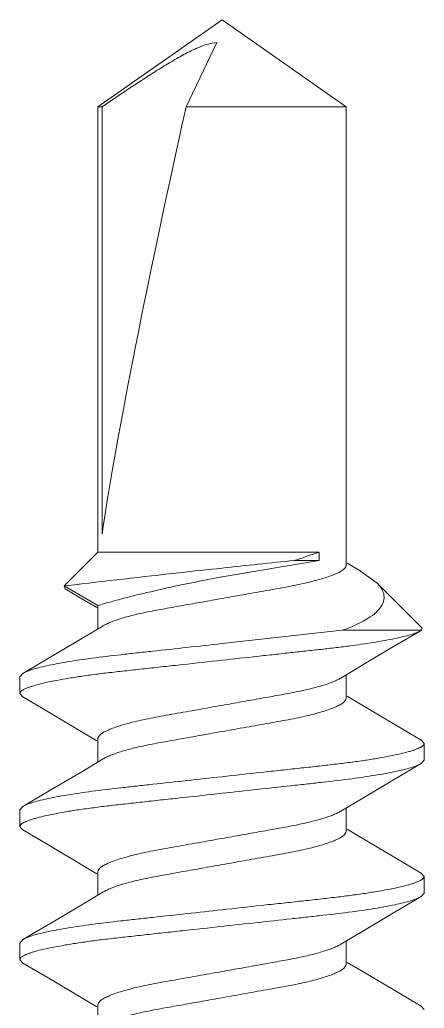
# Model space of a CAD drawing. Header units: inches. Extents: x 8 to 28, y 8.2 to 13.5.
# Drawn here: x 26.8236 to 27.0136, y 13.0394 to 13.5036 of the extents above; entities that cross this region are included whole.
import ezdxf

# ---------------------------------------------------------------- set-up
doc = ezdxf.new("R2010")
doc.units = ezdxf.units.IN
doc.header["$MEASUREMENT"] = 0
doc.layers.get('0').update_dxf_attribs({"true_color": 0xc2ced6})
doc.layers.add('SHADE-BRACKET', color=7, linetype='Continuous', lineweight=30)
doc.layers.add('SHADE-BRACKET_SCREW', color=7, linetype='Continuous', lineweight=5)

# ---------------------------------------------------------------- blocks, each defined once
blk = doc.blocks.new('SCREW3-085603')
at = {"layer": 'SHADE-BRACKET_SCREW'}
for p, q in [((26.91858, 13.50357), (26.8603, 13.46276)), ((26.91858, 13.50357), (26.97686, 13.46276)), ((26.90168, 13.46276), (26.9161, 13.49293)), ((26.8603, 13.46276), (26.8603, 13.25357)), ((26.86226, 13.46276), (26.8603, 13.46276)), ((26.86226, 13.46276), (26.86226, 13.26199)), ((26.97686, 13.46276), (26.90168, 13.46276)), ((26.97686, 13.46276), (26.97686, 13.24742)), ((26.8603, 13.25357), (26.84438, 13.23766)), ((26.8603, 13.25357), (26.96429, 13.25357)), ((26.96429, 13.25357), (26.96429, 13.24967)), ((26.96429, 13.24967), (26.91858, 13.24195)), ((26.95254, 13.24967), (26.96429, 13.24967)), ((26.98377, 13.24457), (26.97743, 13.24837)), ((26.98371, 13.24465), (26.99141, 13.23902)), ((26.84438, 13.23766), (26.84613, 13.23787)), ((26.84492, 13.23633), (26.84438, 13.23766)), ((26.84438, 13.23766), (26.8603, 13.22847)), ((26.84492, 13.23633), (26.85281, 13.23165)), ((26.99141, 13.23902), (27.01258, 13.21785)), ((26.85281, 13.23165), (26.85972, 13.2275)), ((26.8603, 13.22847), (26.8603, 13.21749)), ((26.86279, 13.21898), (26.85274, 13.21296)), ((26.91858, 13.2106), (26.97502, 13.21685)), ((27.01226, 13.21685), (26.97502, 13.21685)), ((26.99917, 13.20919), (27.01215, 13.21682)), ((27.01226, 13.21685), (27.01215, 13.21678)), ((27.01225, 13.21685), (27.01258, 13.21785)), ((26.85274, 13.21296), (26.83823, 13.20436)), ((26.98467, 13.20059), (26.99917, 13.20919)), ((26.83823, 13.20436), (26.825, 13.19658)), ((26.97437, 13.19441), (26.98467, 13.20059)), ((26.82358, 13.19497), (26.825, 13.19661)), ((26.82358, 13.18717), (26.82358, 13.19497)), ((26.97686, 13.19591), (26.97686, 13.18492)), ((26.82358, 13.18717), (26.825, 13.18553)), ((26.825, 13.18557), (26.83798, 13.17794)), ((26.98442, 13.18171), (26.97744, 13.18589)), ((26.99893, 13.17311), (26.98442, 13.18171)), ((26.83798, 13.17794), (26.85249, 13.16934)), ((27.01215, 13.16533), (26.99893, 13.17311)), ((26.85249, 13.16934), (26.85972, 13.165)), ((26.8603, 13.16597), (26.8603, 13.15499)), ((27.01358, 13.16372), (27.01215, 13.16536)), ((27.01358, 13.16372), (27.01358, 13.15592)), ((26.86279, 13.15648), (26.85274, 13.15046)), ((27.01358, 13.15592), (27.01215, 13.15428)), ((26.99917, 13.14669), (27.01215, 13.15432)), ((26.85274, 13.15046), (26.83823, 13.14186)), ((26.98467, 13.13809), (26.99917, 13.14669)), ((26.83823, 13.14186), (26.825, 13.13408)), ((26.97437, 13.13191), (26.98467, 13.13809)), ((26.82358, 13.13247), (26.825, 13.13411)), ((26.82358, 13.12467), (26.82358, 13.13247)), ((26.97686, 13.13341), (26.97686, 13.12242)), ((26.82358, 13.12467), (26.825, 13.12303)), ((26.98442, 13.11921), (26.97744, 13.12339)), ((26.825, 13.12307), (26.83798, 13.11544)), ((26.99893, 13.11061), (26.98442, 13.11921)), ((26.83798, 13.11544), (26.85249, 13.10684)), ((27.01215, 13.10283), (26.99893, 13.11061)), ((26.85249, 13.10684), (26.85972, 13.1025)), ((26.8603, 13.10347), (26.8603, 13.09249)), ((27.01358, 13.10122), (27.01215, 13.10286)), ((27.01358, 13.10122), (27.01358, 13.09342)), ((26.86279, 13.09398), (26.85274, 13.08796)), ((26.99917, 13.08419), (27.01215, 13.09182)), ((27.01358, 13.09342), (27.01215, 13.09178)), ((26.85274, 13.08796), (26.83823, 13.07936)), ((26.98467, 13.07559), (26.99917, 13.08419)), ((26.83823, 13.07936), (26.825, 13.07158)), ((26.97437, 13.06941), (26.98467, 13.07559)), ((26.82358, 13.06997), (26.825, 13.07161)), ((26.82358, 13.06217), (26.82358, 13.06997)), ((26.97686, 13.07091), (26.97686, 13.05992)), ((26.82358, 13.06217), (26.825, 13.06053)), ((26.825, 13.06057), (26.83798, 13.05294)), ((26.98442, 13.05671), (26.97744, 13.06089)), ((26.99893, 13.04811), (26.98442, 13.05671)), ((26.83798, 13.05294), (26.85249, 13.04434)), ((26.85249, 13.04434), (26.85972, 13.04)), ((27.01215, 13.04033), (26.99893, 13.04811)), ((26.8603, 13.04097), (26.8603, 13.02999)), ((27.01358, 13.03872), (27.01215, 13.04036))]:
    blk.add_line(p, q, dxfattribs=at)
for centre, radius, start, end in [((26.75113, 13.87588), 0.6578, 287.83016, 288.90811), ((27.94774, 3.70934), 9.5921, 95.955241, 96.159258), ((27.60988, 6.80679), 6.47627, 96.305658, 96.772745), ((27.78109, 5.27452), 8.01807, 96.175311, 96.319087), ((27.08851, 12.33321), 0.92449, 100.59197, 101.8557)]:
    blk.add_arc(centre, radius, start, end, dxfattribs=at)
blk.add_ellipse((26.91858, 13.49192), major_axis=(0.05744, 0.25405), ratio=0.038884, start_param=-4.588576, end_param=-3.572222, dxfattribs=at)
for points, knots in [([(26.9161, 13.49293), (26.91481, 13.49278), (26.91227, 13.49226), (26.90859, 13.49101), (26.90503, 13.48946), (26.9004, 13.48713), (26.89478, 13.48393), (26.88817, 13.47986), (26.88164, 13.47567), (26.87299, 13.46999), (26.86655, 13.46566), (26.86226, 13.46276)], [0, 0, 0, 0, 0.06248, 0.124969, 0.187469, 0.249971, 0.374969, 0.499974, 0.62498, 0.749987, 1, 1, 1, 1]), ([(26.91858, 13.2318), (26.92236, 13.23248), (26.92979, 13.23381), (26.93895, 13.23542), (26.94596, 13.23668), (26.95229, 13.23786), (26.95816, 13.23908), (26.96351, 13.24046), (26.96691, 13.24146), (26.96984, 13.24247), (26.97229, 13.24347), (26.974, 13.24433), (26.97509, 13.24502), (26.97572, 13.24551), (26.97622, 13.24599), (26.97658, 13.24647), (26.9768, 13.24695), (26.97686, 13.24727), (26.97686, 13.24742)], [0, 0, 0, 0, 0.188092, 0.369212, 0.454963, 0.536466, 0.683847, 0.748488, 0.806377, 0.857073, 0.900197, 0.935564, 0.950379, 0.963348, 0.974571, 0.984212, 0.992544, 1, 1, 1, 1]), ([(26.89858, 13.23798), (26.89343, 13.23689), (26.88419, 13.23484), (26.87235, 13.2319), (26.86475, 13.22979), (26.86121, 13.22875), (26.8603, 13.22847)], [0, 0, 0, 0, 0.400191, 0.719643, 0.927521, 1, 1, 1, 1]), ([(26.99141, 13.23902), (26.99186, 13.23857), (26.99268, 13.23766), (26.99367, 13.23619), (26.99435, 13.23471), (26.99471, 13.23322), (26.99474, 13.23172), (26.99433, 13.22968), (26.99323, 13.22772), (26.99166, 13.22592), (26.9895, 13.22397), (26.98601, 13.22165), (26.98092, 13.2191), (26.97711, 13.21759), (26.97504, 13.21685)], [0, 0, 0, 0, 0.056677, 0.108204, 0.155505, 0.19986, 0.242957, 0.286651, 0.382283, 0.43719, 0.497871, 0.63834, 0.80583, 1, 1, 1, 1]), ([(26.86279, 13.21899), (26.86328, 13.21929), (26.86439, 13.21987), (26.86707, 13.22105), (26.87124, 13.22248), (26.87713, 13.22407), (26.88409, 13.2256), (26.89193, 13.22706), (26.90044, 13.22856), (26.9094, 13.23015), (26.91549, 13.23124), (26.91858, 13.2318)], [0, 0, 0, 0, 0.030085, 0.065638, 0.152728, 0.259843, 0.384768, 0.524736, 0.676447, 0.836264, 1, 1, 1, 1]), ([(27.01215, 13.21679), (27.01158, 13.21645), (27.01017, 13.21581), (27.00768, 13.21494), (27.00451, 13.21405), (27.0007, 13.21316), (26.99626, 13.21226), (26.9892, 13.21101), (26.98141, 13.20986), (26.97298, 13.20879), (26.96599, 13.20799), (26.95865, 13.20719), (26.95101, 13.20636), (26.94312, 13.20549), (26.93228, 13.2043), (26.92408, 13.2034), (26.91858, 13.2028)], [0, 0, 0, 0, 0.020911, 0.048756, 0.083472, 0.124884, 0.172753, 0.22676, 0.3516, 0.421535, 0.495817, 0.573891, 0.655174, 0.739069, 0.82497, 1, 1, 1, 1]), ([(26.825, 13.19661), (26.82557, 13.19695), (26.82698, 13.19759), (26.82948, 13.19846), (26.83264, 13.19934), (26.83646, 13.20024), (26.8409, 13.20113), (26.84796, 13.20239), (26.85807, 13.20388), (26.86897, 13.20516), (26.87851, 13.2062), (26.88885, 13.20734), (26.90224, 13.2088), (26.91308, 13.20999), (26.91858, 13.2106)], [0, 0, 0, 0, 0.020948, 0.048787, 0.083489, 0.124912, 0.172787, 0.226792, 0.351633, 0.495836, 0.573896, 0.655173, 0.824996, 1, 1, 1, 1]), ([(26.91858, 13.2028), (26.9124, 13.20212), (26.90321, 13.20111), (26.8911, 13.19979), (26.88234, 13.19883), (26.87394, 13.1979), (26.86596, 13.19701), (26.85849, 13.1961), (26.8516, 13.19513), (26.84536, 13.19414), (26.83983, 13.19313), (26.83505, 13.19213), (26.83156, 13.19126), (26.8292, 13.19055), (26.82773, 13.19005), (26.82649, 13.18956), (26.82546, 13.18908), (26.82465, 13.18861), (26.82406, 13.18814), (26.82368, 13.18767), (26.82358, 13.18733), (26.82358, 13.18717)], [0, 0, 0, 0, 0.191926, 0.285649, 0.376598, 0.463942, 0.546875, 0.624623, 0.696462, 0.761746, 0.819863, 0.870316, 0.912672, 0.930715, 0.946638, 0.960429, 0.972093, 0.981677, 0.9893, 0.99522, 1, 1, 1, 1]), ([(26.91858, 13.1816), (26.92166, 13.18215), (26.92776, 13.18324), (26.93671, 13.18484), (26.94522, 13.18636), (26.95307, 13.18778), (26.96002, 13.18932), (26.96592, 13.19092), (26.97009, 13.19234), (26.97276, 13.19351), (26.97388, 13.1941), (26.97437, 13.19439)], [0, 0, 0, 0, 0.163751, 0.323578, 0.475301, 0.615269, 0.740207, 0.847348, 0.934421, 0.969943, 1, 1, 1, 1]), ([(26.97686, 13.18492), (26.97686, 13.1842), (26.97609, 13.18331), (26.97509, 13.18254), (26.97399, 13.18184), (26.97229, 13.18098), (26.96984, 13.17997), (26.96691, 13.17897), (26.96351, 13.17796), (26.95968, 13.17697), (26.95545, 13.176), (26.95086, 13.17508), (26.94596, 13.17418), (26.93895, 13.17293), (26.92979, 13.17131), (26.92236, 13.16998), (26.91858, 13.1693)], [0, 0, 0, 0, 0.035498, 0.048473, 0.063325, 0.098788, 0.141982, 0.192728, 0.250682, 0.315413, 0.386372, 0.462975, 0.54456, 0.630399, 0.811708, 1, 1, 1, 1]), ([(26.8603, 13.16597), (26.8603, 13.1667), (26.86106, 13.16758), (26.86207, 13.16835), (26.86316, 13.16906), (26.86487, 13.16992), (26.86732, 13.17092), (26.87025, 13.17193), (26.87365, 13.17293), (26.87748, 13.17393), (26.8817, 13.17489), (26.88629, 13.17581), (26.89119, 13.17671), (26.89821, 13.17796), (26.90736, 13.17959), (26.91479, 13.18092), (26.91858, 13.1816)], [0, 0, 0, 0, 0.0355, 0.048476, 0.063327, 0.09879, 0.141984, 0.19273, 0.250683, 0.315414, 0.386374, 0.462977, 0.544561, 0.6304, 0.811708, 1, 1, 1, 1]), ([(26.86279, 13.15649), (26.86328, 13.15679), (26.86439, 13.15737), (26.86707, 13.15855), (26.87124, 13.15998), (26.87713, 13.16157), (26.88409, 13.1631), (26.89193, 13.16456), (26.90044, 13.16606), (26.9094, 13.16765), (26.91549, 13.16874), (26.91858, 13.1693)], [0, 0, 0, 0, 0.030085, 0.065638, 0.152728, 0.259843, 0.384768, 0.524736, 0.676447, 0.836264, 1, 1, 1, 1]), ([(26.91858, 13.1481), (26.92475, 13.14878), (26.93394, 13.14979), (26.94606, 13.15111), (26.95481, 13.15206), (26.96322, 13.15298), (26.97119, 13.15388), (26.97866, 13.1548), (26.98555, 13.15576), (26.99179, 13.15676), (26.99733, 13.15776), (27.00211, 13.15877), (27.00559, 13.15964), (27.00796, 13.16035), (27.00942, 13.16084), (27.01067, 13.16133), (27.0117, 13.16182), (27.01251, 13.16229), (27.0131, 13.16276), (27.01348, 13.16322), (27.01358, 13.16357), (27.01358, 13.16372)], [0, 0, 0, 0, 0.191926, 0.285647, 0.376594, 0.463938, 0.546872, 0.624622, 0.69646, 0.761742, 0.819858, 0.870312, 0.912669, 0.930712, 0.946635, 0.960426, 0.972091, 0.981675, 0.989299, 0.995219, 1, 1, 1, 1]), ([(27.01215, 13.15429), (27.01158, 13.15395), (27.01017, 13.1533), (27.00768, 13.15244), (27.00451, 13.15155), (27.0007, 13.15066), (26.99625, 13.14976), (26.9892, 13.14851), (26.97909, 13.14701), (26.96819, 13.14574), (26.95865, 13.14469), (26.94831, 13.14355), (26.93491, 13.14209), (26.92408, 13.1409), (26.91858, 13.1403)], [0, 0, 0, 0, 0.020948, 0.048787, 0.083488, 0.124911, 0.172786, 0.226791, 0.351632, 0.495834, 0.573894, 0.655173, 0.824996, 1, 1, 1, 1]), ([(26.825, 13.13411), (26.82557, 13.13445), (26.82698, 13.13509), (26.82948, 13.13596), (26.83264, 13.13684), (26.83646, 13.13774), (26.8409, 13.13863), (26.84796, 13.13989), (26.85807, 13.14138), (26.86897, 13.14266), (26.87851, 13.1437), (26.88885, 13.14484), (26.90224, 13.1463), (26.91308, 13.14749), (26.91858, 13.1481)], [0, 0, 0, 0, 0.020948, 0.048787, 0.083489, 0.124912, 0.172787, 0.226792, 0.351633, 0.495836, 0.573896, 0.655173, 0.824996, 1, 1, 1, 1]), ([(26.91858, 13.1403), (26.9124, 13.13962), (26.90321, 13.13861), (26.8911, 13.13729), (26.88234, 13.13633), (26.87394, 13.1354), (26.86596, 13.13451), (26.85849, 13.1336), (26.8516, 13.13263), (26.84536, 13.13164), (26.83983, 13.13063), (26.83505, 13.12963), (26.83156, 13.12876), (26.8292, 13.12805), (26.82773, 13.12755), (26.82649, 13.12706), (26.82546, 13.12658), (26.82465, 13.12611), (26.82406, 13.12564), (26.82368, 13.12517), (26.82358, 13.12483), (26.82358, 13.12467)], [0, 0, 0, 0, 0.191926, 0.285649, 0.376598, 0.463942, 0.546875, 0.624623, 0.696462, 0.761746, 0.819863, 0.870316, 0.912672, 0.930715, 0.946638, 0.960429, 0.972093, 0.981677, 0.9893, 0.99522, 1, 1, 1, 1]), ([(26.91858, 13.1191), (26.92166, 13.11965), (26.92776, 13.12074), (26.93671, 13.12234), (26.94522, 13.12386), (26.95307, 13.12528), (26.96002, 13.12682), (26.96592, 13.12842), (26.97009, 13.12984), (26.97276, 13.13101), (26.97388, 13.1316), (26.97437, 13.13189)], [0, 0, 0, 0, 0.163751, 0.323578, 0.475301, 0.615268, 0.740207, 0.847348, 0.934421, 0.969943, 1, 1, 1, 1]), ([(26.8603, 13.10347), (26.8603, 13.1042), (26.86106, 13.10508), (26.86207, 13.10585), (26.86316, 13.10656), (26.86487, 13.10742), (26.86732, 13.10842), (26.87025, 13.10943), (26.87365, 13.11043), (26.87748, 13.11143), (26.8817, 13.11239), (26.88629, 13.11331), (26.89119, 13.11421), (26.89821, 13.11546), (26.90736, 13.11709), (26.91479, 13.11842), (26.91858, 13.1191)], [0, 0, 0, 0, 0.0355, 0.048476, 0.063327, 0.09879, 0.141984, 0.19273, 0.250683, 0.315414, 0.386374, 0.462977, 0.544561, 0.6304, 0.811708, 1, 1, 1, 1]), ([(26.97686, 13.12242), (26.97686, 13.1217), (26.97609, 13.12081), (26.97509, 13.12004), (26.97399, 13.11934), (26.97229, 13.11848), (26.96984, 13.11747), (26.96691, 13.11647), (26.96351, 13.11546), (26.95968, 13.11447), (26.95545, 13.1135), (26.95086, 13.11258), (26.94596, 13.11168), (26.93895, 13.11043), (26.92979, 13.10881), (26.92236, 13.10748), (26.91858, 13.1068)], [0, 0, 0, 0, 0.035498, 0.048473, 0.063325, 0.098788, 0.141982, 0.192728, 0.250682, 0.315413, 0.386372, 0.462975, 0.54456, 0.630399, 0.811708, 1, 1, 1, 1]), ([(26.86279, 13.09399), (26.86328, 13.09429), (26.86439, 13.09487), (26.86707, 13.09605), (26.87124, 13.09748), (26.87713, 13.09907), (26.88409, 13.1006), (26.89193, 13.10206), (26.90044, 13.10356), (26.9094, 13.10515), (26.91549, 13.10624), (26.91858, 13.1068)], [0, 0, 0, 0, 0.030085, 0.065638, 0.152728, 0.259843, 0.384768, 0.524736, 0.676447, 0.836264, 1, 1, 1, 1]), ([(26.91858, 13.0856), (26.92475, 13.08628), (26.93394, 13.08729), (26.94606, 13.08861), (26.95481, 13.08956), (26.96322, 13.09048), (26.97119, 13.09138), (26.97866, 13.0923), (26.98555, 13.09326), (26.99179, 13.09426), (26.99733, 13.09526), (27.00211, 13.09627), (27.00559, 13.09714), (27.00796, 13.09785), (27.00942, 13.09834), (27.01067, 13.09883), (27.0117, 13.09932), (27.01251, 13.09979), (27.0131, 13.10026), (27.01348, 13.10072), (27.01358, 13.10107), (27.01358, 13.10122)], [0, 0, 0, 0, 0.191926, 0.285647, 0.376594, 0.463938, 0.546872, 0.624622, 0.69646, 0.761742, 0.819858, 0.870312, 0.912669, 0.930712, 0.946635, 0.960426, 0.972091, 0.981675, 0.989299, 0.995219, 1, 1, 1, 1]), ([(27.01215, 13.09179), (27.01158, 13.09145), (27.01017, 13.0908), (27.00768, 13.08994), (27.00451, 13.08905), (27.0007, 13.08816), (26.99625, 13.08726), (26.9892, 13.08601), (26.97909, 13.08451), (26.96819, 13.08324), (26.95865, 13.08219), (26.94831, 13.08105), (26.93491, 13.07959), (26.92408, 13.0784), (26.91858, 13.0778)], [0, 0, 0, 0, 0.020948, 0.048787, 0.083488, 0.124911, 0.172786, 0.226791, 0.351632, 0.495834, 0.573894, 0.655173, 0.824996, 1, 1, 1, 1]), ([(26.825, 13.07161), (26.82557, 13.07195), (26.82698, 13.07259), (26.82948, 13.07346), (26.83264, 13.07434), (26.83646, 13.07524), (26.8409, 13.07613), (26.84796, 13.07739), (26.85807, 13.07888), (26.86897, 13.08016), (26.87851, 13.0812), (26.88885, 13.08234), (26.90224, 13.0838), (26.91308, 13.08499), (26.91858, 13.0856)], [0, 0, 0, 0, 0.020948, 0.048787, 0.083489, 0.124912, 0.172787, 0.226792, 0.351633, 0.495836, 0.573896, 0.655173, 0.824996, 1, 1, 1, 1]), ([(26.91858, 13.0778), (26.9124, 13.07712), (26.90321, 13.07611), (26.8911, 13.07479), (26.88234, 13.07383), (26.87394, 13.0729), (26.86596, 13.07201), (26.85849, 13.0711), (26.8516, 13.07013), (26.84536, 13.06914), (26.83983, 13.06813), (26.83505, 13.06713), (26.83156, 13.06626), (26.8292, 13.06555), (26.82773, 13.06505), (26.82649, 13.06456), (26.82546, 13.06408), (26.82465, 13.06361), (26.82406, 13.06314), (26.82368, 13.06267), (26.82358, 13.06233), (26.82358, 13.06217)], [0, 0, 0, 0, 0.191926, 0.285649, 0.376598, 0.463942, 0.546875, 0.624623, 0.696462, 0.761746, 0.819863, 0.870316, 0.912672, 0.930715, 0.946638, 0.960429, 0.972093, 0.981677, 0.9893, 0.99522, 1, 1, 1, 1]), ([(26.91858, 13.0566), (26.92166, 13.05715), (26.92776, 13.05824), (26.93671, 13.05984), (26.94522, 13.06136), (26.95307, 13.06278), (26.96002, 13.06432), (26.96592, 13.06592), (26.97009, 13.06734), (26.97276, 13.06851), (26.97388, 13.0691), (26.97437, 13.06939)], [0, 0, 0, 0, 0.163751, 0.323578, 0.475301, 0.615268, 0.740207, 0.847348, 0.934421, 0.969943, 1, 1, 1, 1]), ([(26.97686, 13.05992), (26.97686, 13.0592), (26.97609, 13.05831), (26.97509, 13.05754), (26.97399, 13.05684), (26.97229, 13.05598), (26.96984, 13.05497), (26.96691, 13.05397), (26.96351, 13.05296), (26.95968, 13.05197), (26.95545, 13.051), (26.95086, 13.05008), (26.94596, 13.04918), (26.93895, 13.04793), (26.92979, 13.04631), (26.92236, 13.04498), (26.91858, 13.0443)], [0, 0, 0, 0, 0.035498, 0.048473, 0.063325, 0.098788, 0.141982, 0.192728, 0.250682, 0.315413, 0.386372, 0.462975, 0.54456, 0.630399, 0.811708, 1, 1, 1, 1]), ([(26.8603, 13.04097), (26.8603, 13.0417), (26.86106, 13.04258), (26.86207, 13.04335), (26.86316, 13.04406), (26.86487, 13.04492), (26.86732, 13.04592), (26.87025, 13.04693), (26.87365, 13.04793), (26.87748, 13.04893), (26.8817, 13.04989), (26.88629, 13.05081), (26.89119, 13.05171), (26.89821, 13.05296), (26.90736, 13.05459), (26.91479, 13.05592), (26.91858, 13.0566)], [0, 0, 0, 0, 0.0355, 0.048476, 0.063327, 0.09879, 0.141984, 0.19273, 0.250683, 0.315414, 0.386374, 0.462977, 0.544561, 0.6304, 0.811708, 1, 1, 1, 1]), ([(26.86279, 13.03149), (26.86328, 13.03179), (26.86439, 13.03237), (26.86707, 13.03355), (26.87124, 13.03498), (26.87713, 13.03657), (26.88409, 13.0381), (26.89193, 13.03956), (26.90044, 13.04106), (26.9094, 13.04265), (26.91549, 13.04374), (26.91858, 13.0443)], [0, 0, 0, 0, 0.030085, 0.065638, 0.152728, 0.259843, 0.384768, 0.524736, 0.676447, 0.836264, 1, 1, 1, 1])]:
    blk.add_open_spline(points, degree=3, knots=knots, dxfattribs=at)
blk = doc.blocks.new('SCREWS-085603')
blk.add_blockref('SCREW3-085603', (0, 0))
blk = doc.blocks.new('SYSTEM-085603')
blk.add_blockref('SCREWS-085603', (0, 0))

msp = doc.modelspace()

# ---------------------------------------------------------------- block references
at = {"layer": 'SHADE-BRACKET'}
msp.add_blockref('SYSTEM-085603', (0, 0), dxfattribs=at)

doc.saveas('drawing.dxf')
